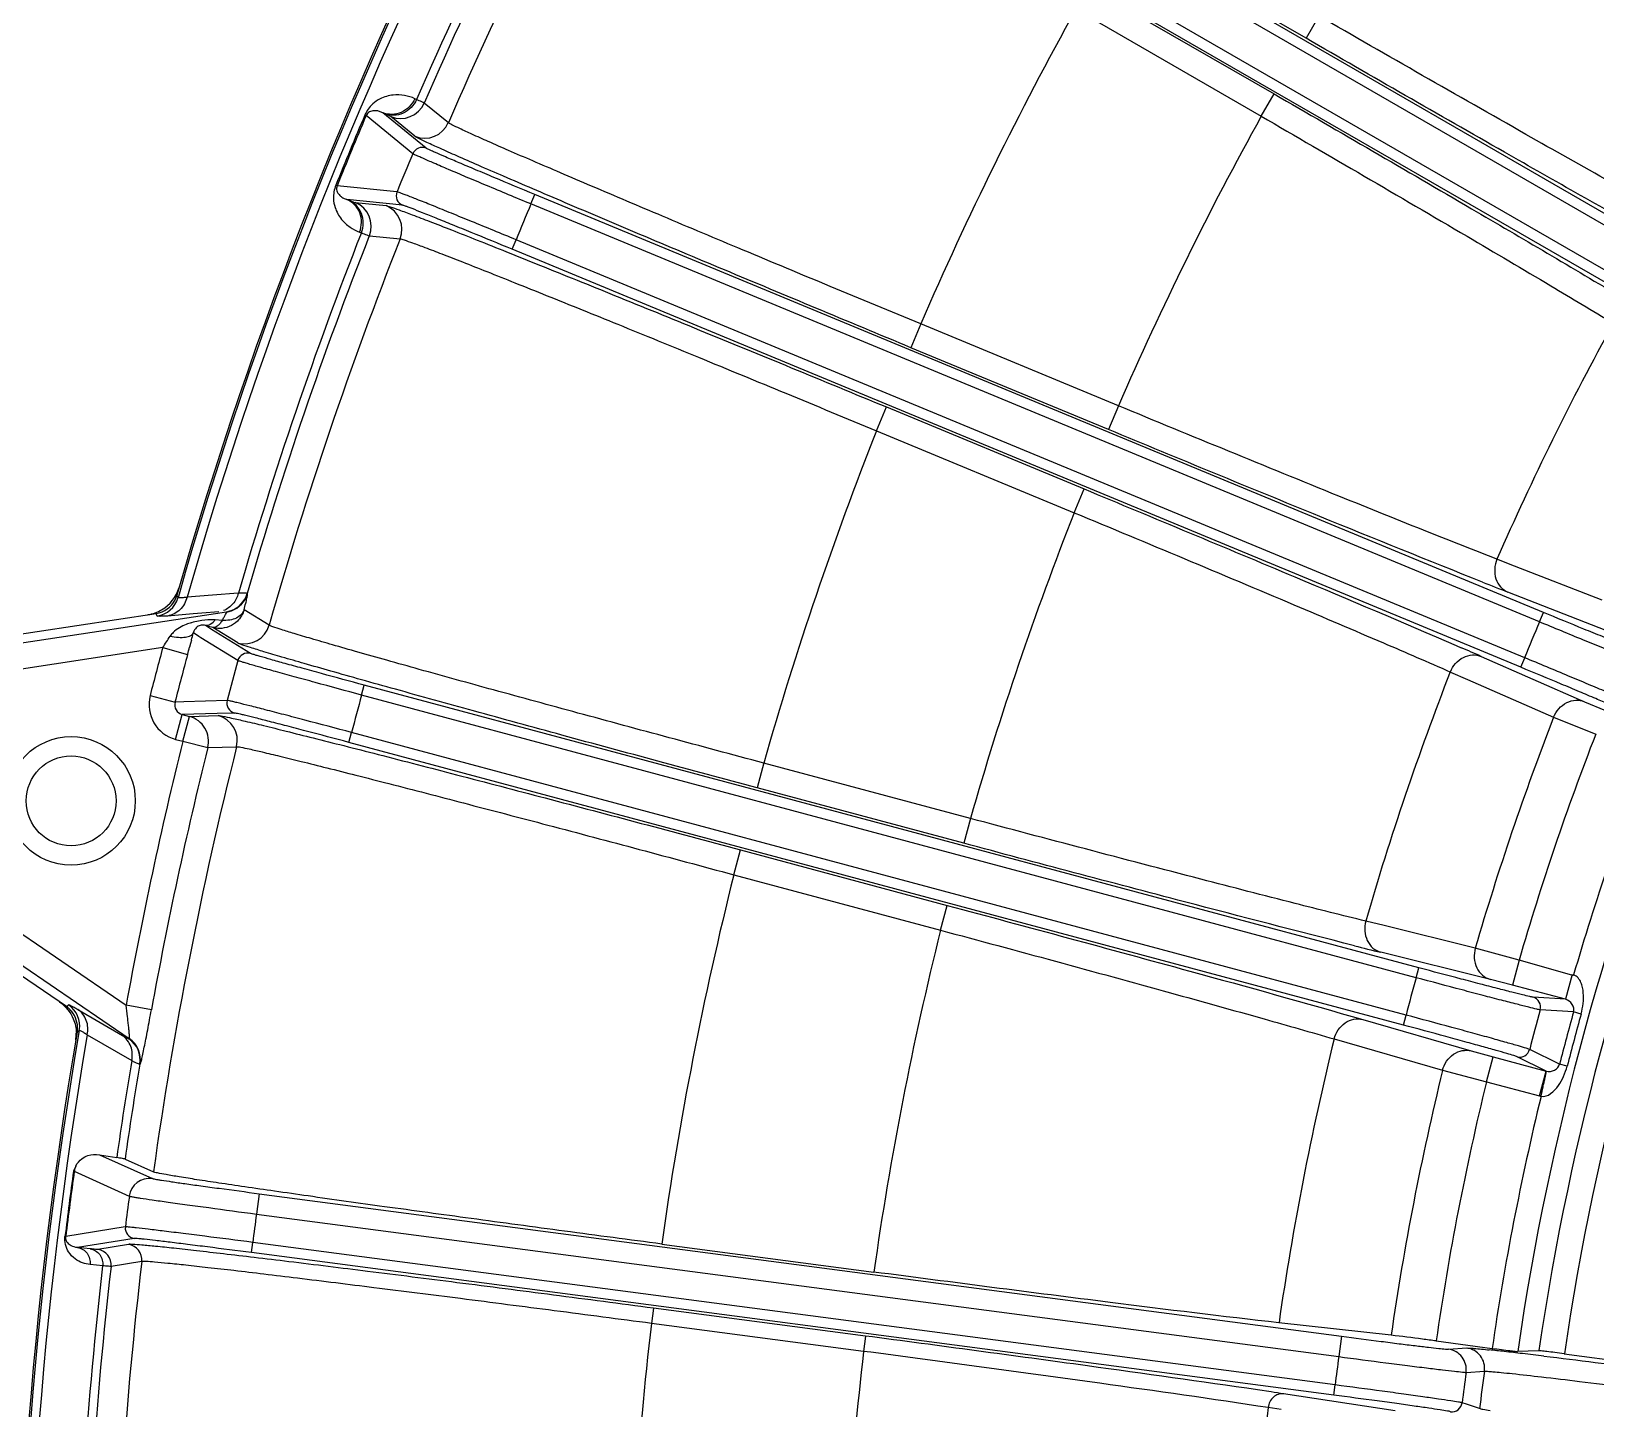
# Model space of a CAD drawing. Header units: millimetres. Extents: x -6 to 705, y -10 to 538.
# Drawn here: x 472.24 to 484.42, y 322.62 to 333.34 of the extents above; entities that cross this region are included whole.
import ezdxf

# ---------------------------------------------------------------- set-up
doc = ezdxf.new("R2010")
doc.units = ezdxf.units.MM
doc.linetypes.add('HIDDEN', pattern=[9.525, 6.35, -3.175])
doc.layers.add('02___PRT_ALL_AXES', color=7, linetype='Continuous')
doc.layers.add('DEFAULT_2', color=8, linetype='HIDDEN')

msp = doc.modelspace()

# ---------------------------------------------------------------- linework, layer by layer
at = {"color": 0, "linetype": 'Continuous', "lineweight": -3}
for p, q in [((485.34, 331.429), (477.979, 335.679)), ((485.3, 331.36), (477.939, 335.61)), ((485.149, 331.099), (477.788, 335.348)), ((485.109, 331.029), (477.749, 335.279)), ((482.169, 333.282), (480.727, 334.115)), ((480.477, 333.682), (481.92, 332.849)), ((480.377, 333.509), (481.819, 332.676)), ((482.269, 333.455), (482.169, 333.282)), ((475.244, 332.806), (475.23, 332.812)), ((475.491, 332.625), (475.303, 332.778)), ((481.82, 332.676), (481.92, 332.849)), ((474.841, 332.685), (474.851, 332.681)), ((475.214, 332.384), (474.851, 332.681)), ((475.319, 332.427), (474.98, 332.703)), ((474.994, 332.697), (474.98, 332.703)), ((475.231, 332.52), (475.044, 332.673)), ((474.615, 332.138), (474.625, 332.134)), ((475.091, 332.087), (474.625, 332.134)), ((474.701, 332.027), (474.714, 332.022)), ((475.135, 331.983), (474.701, 332.027)), ((476.134, 331.993), (476.164, 332.066)), ((484.017, 328.814), (476.164, 332.066)), ((474.766, 332.004), (475.007, 331.98)), ((483.986, 328.74), (476.134, 331.993)), ((474.8, 331.773), (474.814, 331.768)), ((474.876, 331.746), (475.116, 331.721)), ((475.988, 331.64), (476.018, 331.714)), ((483.871, 328.461), (476.018, 331.714)), ((483.84, 328.387), (475.988, 331.64)), ((479.169, 331.059), (479.092, 330.874)), ((480.708, 330.422), (479.169, 331.059)), ((480.631, 330.237), (479.092, 330.874)), ((478.825, 330.228), (478.901, 330.413)), ((478.901, 330.413), (480.44, 329.775)), ((480.708, 330.422), (480.631, 330.237)), ((478.825, 330.228), (480.363, 329.59)), ((480.364, 329.59), (480.44, 329.775)), ((483.791, 329.174), (483.655, 329.228)), ((484.473, 328.908), (483.791, 329.174)), ((484.558, 328.652), (483.74, 328.972)), ((473.387, 328.928), (473.378, 328.948)), ((473.656, 328.948), (473.457, 328.932)), ((473.856, 328.963), (473.656, 328.948)), ((473.927, 328.959), (473.925, 328.961)), ((471.647, 328.567), (473.216, 328.806)), ((473.765, 328.817), (471.966, 328.544)), ((473.224, 328.786), (473.216, 328.806)), ((473.505, 328.802), (473.305, 328.786)), ((473.572, 328.808), (473.505, 328.802)), ((473.705, 328.819), (473.572, 328.808)), ((473.73, 328.751), (473.675, 328.755)), ((473.765, 328.817), (473.763, 328.819)), ((474.096, 328.714), (473.901, 328.834)), ((483.986, 328.74), (484.017, 328.814)), ((473.548, 328.627), (473.506, 328.654)), ((473.565, 328.617), (473.548, 328.627)), ((473.853, 328.439), (473.565, 328.617)), ((473.614, 328.708), (473.6, 328.712)), ((473.648, 328.682), (473.6, 328.712)), ((473.612, 328.711), (473.6, 328.712)), ((473.657, 328.696), (473.614, 328.708)), ((473.951, 328.495), (473.648, 328.682)), ((473.852, 328.576), (473.657, 328.696)), ((473.268, 328.54), (471.996, 328.346)), ((473.268, 328.54), (473.461, 328.487)), ((473.484, 328.572), (473.477, 328.544)), ((473.491, 328.599), (473.484, 328.572)), ((483.337, 328.556), (483.377, 328.539)), ((483.533, 328.471), (484.337, 328.119)), ((483.84, 328.387), (483.871, 328.461)), ((474.816, 328.171), (474.836, 328.248)), ((483.046, 326.048), (474.836, 328.248)), ((483.292, 328.35), (483.426, 328.292)), ((483.426, 328.292), (484.096, 327.998)), ((473.169, 328.166), (473.363, 328.116)), ((473.433, 328.118), (473.363, 328.116)), ((473.77, 328.129), (473.433, 328.118)), ((483.025, 325.971), (474.816, 328.171)), ((484.337, 328.119), (484.5, 328.051)), ((473.368, 327.826), (473.42, 328.019)), ((473.69, 328.027), (473.42, 328.019)), ((473.42, 328.019), (473.476, 328.004)), ((473.424, 327.811), (473.476, 328.004)), ((473.476, 328.004), (473.7, 328.011)), ((473.826, 328.031), (473.69, 328.027)), ((484.096, 327.998), (484.424, 327.866)), ((474.717, 327.802), (474.738, 327.879)), ((482.947, 325.68), (474.737, 327.88)), ((473.368, 327.826), (473.424, 327.811)), ((473.424, 327.811), (473.618, 327.762)), ((473.618, 327.762), (473.842, 327.769)), ((482.926, 325.602), (474.717, 327.802)), ((477.947, 327.642), (477.895, 327.448)), ((479.555, 327.21), (477.947, 327.641)), ((479.504, 327.017), (477.895, 327.448)), ((479.556, 327.21), (479.504, 327.017)), ((477.714, 326.772), (477.766, 326.965)), ((477.766, 326.965), (479.375, 326.534)), ((471.618, 326.689), (472.982, 325.756)), ((477.714, 326.772), (479.322, 326.341)), ((472.517, 325.746), (471.207, 326.641)), ((471.505, 326.524), (473.007, 325.497)), ((479.323, 326.341), (479.375, 326.534)), ((482.776, 326.376), (482.634, 326.411)), ((483.486, 326.201), (482.776, 326.376)), ((483.827, 326.107), (483.486, 326.201)), ((483.604, 325.958), (482.751, 326.169)), ((483.025, 325.971), (483.046, 326.048)), ((483.827, 326.107), (483.775, 325.914)), ((484.238, 325.99), (483.827, 326.107)), ((483.775, 325.914), (483.604, 325.958)), ((484.24, 325.996), (484.188, 325.803)), ((484.188, 325.803), (483.775, 325.914)), ((484.188, 325.803), (483.936, 325.819)), ((472.517, 325.746), (472.53, 325.757)), ((472.53, 325.757), (472.534, 325.76)), ((472.607, 325.724), (472.953, 325.522)), ((473.179, 325.721), (472.982, 325.756)), ((484.251, 325.704), (483.992, 325.721)), ((484.31, 325.688), (484.251, 325.704)), ((472.601, 325.547), (472.618, 325.561)), ((482.611, 325.645), (483.455, 325.401)), ((482.926, 325.602), (482.947, 325.68)), ((472.68, 325.527), (473.026, 325.326)), ((473.004, 325.496), (473.007, 325.497)), ((482.388, 325.494), (483.231, 325.25)), ((483.455, 325.401), (483.625, 325.355)), ((483.573, 325.161), (483.625, 325.355)), ((483.625, 325.355), (484.038, 325.244)), ((484.038, 325.244), (483.812, 325.356)), ((484.143, 325.298), (483.91, 325.413)), ((473.088, 325.298), (473.092, 325.299)), ((483.231, 325.25), (483.573, 325.161)), ((483.987, 325.051), (484.038, 325.244)), ((484.201, 325.283), (484.143, 325.298)), ((483.573, 325.161), (483.987, 325.051)), ((472.775, 324.593), (473.187, 324.408)), ((472.775, 324.593), (472.909, 324.571)), ((472.591, 324.505), (472.573, 324.465)), ((472.573, 324.465), (472.579, 324.464)), ((472.974, 324.559), (473.195, 324.46)), ((472.579, 324.464), (473.007, 324.271)), ((474.018, 324.29), (473.997, 324.131)), ((474.018, 324.29), (482.444, 323.181)), ((473.997, 324.131), (482.423, 323.022)), ((472.976, 324.031), (472.513, 323.956)), ((472.513, 323.956), (472.506, 323.957)), ((473.045, 323.942), (472.605, 323.871)), ((472.703, 323.861), (472.605, 323.871)), ((473.001, 323.895), (472.762, 323.856)), ((473.958, 323.831), (473.968, 323.911)), ((482.395, 322.801), (473.968, 323.911)), ((477.153, 323.898), (478.804, 323.68)), ((472.8, 323.729), (472.702, 323.739)), ((473.104, 323.762), (472.865, 323.723)), ((482.384, 322.722), (473.958, 323.831)), ((477.088, 323.399), (477.073, 323.28)), ((478.74, 323.182), (477.088, 323.399)), ((478.724, 323.063), (477.073, 323.28)), ((482.831, 323.188), (481.958, 323.285)), ((478.74, 323.182), (478.724, 323.063)), ((482.444, 323.181), (482.423, 323.022)), ((483.182, 323.144), (483.618, 323.086)), ((483.277, 323.079), (483.42, 323.089)), ((483.981, 323.068), (483.816, 323.062)), ((484.179, 323.044), (487.333, 322.629)), ((483.415, 322.899), (483.557, 322.908)), ((481.896, 322.747), (481.79, 322.763)), ((482.384, 322.722), (482.395, 322.801)), ((482.863, 322.601), (481.994, 322.732)), ((483.418, 322.651), (483.384, 322.662)), ((483.519, 322.617), (483.418, 322.651)), ((481.976, 322.61), (481.874, 322.625))]:
    msp.add_line(p, q, dxfattribs=at)
for centre, radius, start, end in [((504.629, 320.026), 32.5, 118.6989, 164.0661), ((504.629, 320.026), 32.486, 118.7616, 164.0956), ((504.629, 320.026), 32.419, 118.8018, 164.0554), ((504.629, 320.026), 32.044, 151.0048, 156.4952), ((504.629, 320.026), 31.978, 151.0011, 156.4989), ((504.629, 320.026), 31.745, 150.8831, 156.6169), ((504.629, 320.026), 27.748, 150.9291, 156.5709), ((475.12, 332.858), 0.2, 247.5255, 336.5084), ((504.629, 320.026), 32.366, 156.9762, 158.0238), ((504.629, 320.026), 32.355, 156.9762, 158.0238), ((475.307, 332.705), 0.2, 247.5232, 336.626), ((504.629, 320.026), 26.082, 150.9884, 156.5116), ((504.629, 320.026), 31.905, 157.2117, 157.7883), ((475.288, 332.353), 0.08, 67.5233, 157.2203), ((504.629, 320.026), 21.033, 143.857, 171.7005), ((504.629, 320.026), 20.871, 143.9444, 171.6183), ((504.629, 320.026), 20.671, 143.9444, 171.6043), ((475.165, 332.057), 0.08, 157.7797, 247.4767), ((474.69, 331.819), 0.2, 338.4919, 67.4769), ((474.93, 331.795), 0.2, 338.3743, 67.4867), ((504.629, 320.026), 30.906, 157.2204, 157.7796), ((504.629, 320.026), 32.044, 158.5048, 163.8051), ((504.629, 320.026), 31.978, 158.5011, 163.7749), ((504.629, 320.026), 31.745, 158.3831, 164.1169), ((504.629, 320.026), 22.904, 151.1876, 156.3124), ((504.629, 320.026), 27.748, 158.4291, 164.0709), ((504.629, 320.026), 26.082, 158.4884, 164.0116), ((473.107, 329.092), 0.3, 300.4456, 343.9569), ((501.3, 373.824), 48.167, 248.3674, 248.6196), ((473.186, 329.003), 0.2, 278.6259, 333.0697), ((473.194, 328.983), 0.2, 278.643, 344.0785), ((473.185, 329.003), 0.2, 333.0018, 344.0177), ((473.733, 329.017), 0.2, 289.5048, 343.7698), ((473.735, 329.015), 0.2, 289.502, 343.7697), ((473.107, 329.093), 0.3, 278.6921, 289.766), ((473.106, 329.095), 0.302, 289.7311, 300.3611), ((473.638, 328.238), 0.517, 100.1284, 106.5781), ((473.732, 329.017), 0.2, 278.7332, 289.5692), ((473.735, 329.015), 0.2, 278.7302, 289.5666), ((504.629, 320.026), 22.407, 157.1143, 157.8857), ((465.742, 333.399), 8.958, 327.1536, 327.828), ((456.993, 332.985), 17.071, 345.114, 345.3026), ((473.903, 328.769), 0.2, 255.0232, 344.126), ((504.629, 320.026), 32.496, 164.8119, 165.4931), ((504.629, 320.026), 32.296, 164.8119, 165.4931), ((451.404, 334.476), 22.856, 344.8113, 344.9575), ((473.93, 328.418), 0.08, 75.0233, 164.7203), ((463.578, 282.826), 49.817, 66.3862, 66.5817), ((504.629, 320.026), 31.905, 164.7117, 165.2883), ((504.629, 320.026), 22.904, 158.6876, 163.8124), ((473.441, 328.096), 0.28, 165.507, 255.0199), ((473.847, 328.108), 0.08, 165.2797, 254.9767), ((504.629, 320.026), 30.906, 164.7204, 165.2796), ((473.648, 327.818), 0.2, 345.8743, 74.9867), ((504.629, 320.026), 22.026, 158.7806, 163.7194), ((504.629, 320.026), 32.161, 165.9926, 169.7372), ((504.629, 320.026), 31.961, 165.9926, 169.7372), ((504.629, 320.026), 31.745, 165.8831, 171.9722), ((504.629, 320.026), 21.673, 158.794, 163.706), ((504.629, 320.026), 21.233, 158.8201, 163.6799), ((504.629, 320.026), 27.748, 165.9291, 171.9796), ((504.629, 320.026), 26.082, 165.9884, 171.9464), ((494.306, 372.929), 48.167, 255.8674, 256.1196), ((504.629, 320.026), 22.407, 164.6143, 165.3857), ((483.915, 325.742), 0.08, 344.5559, 74.9042), ((472.404, 325.581), 0.2, 44.4998, 55.5933), ((472.421, 325.595), 0.2, 350.2096, 55.6489), ((472.403, 325.58), 0.201, 33.8875, 44.5348), ((472.404, 325.581), 0.2, 350.2166, 33.8026), ((504.629, 320.026), 21.408, 164.5735, 165.4265), ((504.629, 320.026), 21.154, 164.4313, 165.5687), ((504.629, 320.026), 21.093, 164.4313, 165.5687), ((504.629, 320.026), 32.486, 170.1901, 215.5241), ((504.629, 320.026), 32.5, 170.2196, 215.4947), ((504.629, 320.026), 32.419, 170.2303, 215.4839), ((472.294, 325.534), 0.3, 350.38, 1.3762), ((472.891, 325.331), 0.2, 350.5257, 55.6041), ((472.894, 325.332), 0.2, 350.5233, 55.6039), ((504.629, 320.026), 22.904, 166.1876, 171.8195), ((504.629, 320.026), 32.044, 170.4806, 171.8457), ((483.832, 325.433), 0.08, 255.0738, 345.4435), ((504.629, 320.026), 31.978, 170.5108, 171.8509), ((504.629, 320.026), 22.026, 166.2806, 171.7474), ((504.629, 320.026), 21.673, 166.294, 171.7293), ((504.629, 320.026), 21.233, 166.3201, 171.7133), ((484.059, 325.322), 0.281, 254.9999, 257.5184), ((504.629, 320.026), 32.362, 172.1157, 173.024), ((472.739, 324.442), 0.161, 156.702, 172.0616), ((504.629, 320.026), 32.356, 172.1171, 173.024), ((473.166, 324.249), 0.16, 82.5467, 172.3655), ((504.629, 320.026), 31.905, 172.3553, 172.7883), ((504.629, 320.026), 30.906, 172.3671, 172.7796), ((473.056, 324.021), 0.08, 172.7797, 262.4767), ((472.746, 323.737), 0.12, 353.3512, 82.4688), ((472.985, 323.776), 0.12, 353.2326, 82.4768), ((504.629, 320.026), 31.745, 173.2415, 179.1169), ((504.629, 320.026), 32.044, 173.3651, 178.9952), ((504.629, 320.026), 31.978, 173.3608, 178.9989), ((504.629, 320.026), 27.748, 173.2656, 179.0709), ((504.629, 320.026), 26.082, 173.3145, 179.0116), ((504.629, 320.026), 22.407, 172.3167, 172.8857), ((483.256, 322.921), 0.16, 352.2704, 82.4419), ((483.399, 322.93), 0.16, 352.1948, 82.4616), ((481.844, 306.4), 16.766, 83.6048, 84.0022), ((480.197, 291.58), 31.677, 83.3718, 83.6301), ((477.877, 271.519), 51.872, 83.1993, 83.3846), ((504.629, 320.026), 21.408, 172.2875, 172.9265), ((504.629, 320.026), 21.268, 172.2113, 173.0044), ((475.725, 281.399), 41.806, 81.3751, 81.511), ((483.304, 322.672), 0.08, 262.5738, 352.9435), ((504.629, 320.026), 22.904, 173.4838, 178.8124)]:
    msp.add_arc(centre, radius, start, end, dxfattribs=at)
for points, knots in [([(485.036, 331.887), (484.87, 331.978), (484.484, 332.193), (483.561, 332.714), (482.805, 333.147), (482.269, 333.455)], [0, 0, 0, 0, 0.178509, 0.416735, 1, 1, 1, 1]), ([(484.901, 331.725), (484.504, 331.946), (483.592, 332.464), (482.683, 332.985), (482.169, 333.282)], [0, 0, 0, 0, 0.434276, 1, 1, 1, 1]), ([(475.23, 332.812), (475.205, 332.824), (475.149, 332.841), (475.055, 332.845), (474.968, 332.82), (474.89, 332.767), (474.855, 332.717), (474.841, 332.685)], [0, 0, 0, 0, 0.185744, 0.382422, 0.613855, 0.767811, 1, 1, 1, 1]), ([(475.23, 332.812), (475.22, 332.789), (475.191, 332.746), (475.127, 332.701), (475.053, 332.685), (475.003, 332.694), (474.98, 332.703)], [0, 0, 0, 0, 0.256165, 0.509245, 0.7569, 1, 1, 1, 1]), ([(475.244, 332.806), (475.233, 332.783), (475.204, 332.739), (475.141, 332.695), (475.066, 332.678), (475.016, 332.688), (474.994, 332.697)], [0, 0, 0, 0, 0.256165, 0.509245, 0.7569, 1, 1, 1, 1]), ([(475.303, 332.778), (475.298, 332.782), (475.277, 332.79), (475.258, 332.8), (475.244, 332.806)], [0, 0, 0, 0, 0.299525, 1, 1, 1, 1]), ([(481.92, 332.849), (482.433, 332.553), (483.339, 332.026), (484.242, 331.496), (484.633, 331.262)], [0, 0, 0, 0, 0.565643, 1, 1, 1, 1]), ([(474.98, 332.703), (474.972, 332.707), (474.955, 332.714), (474.926, 332.72), (474.899, 332.718), (474.871, 332.708), (474.856, 332.692), (474.851, 332.681)], [0, 0, 0, 0, 0.190811, 0.38645, 0.601969, 0.735005, 1, 1, 1, 1]), ([(475.044, 332.673), (475.039, 332.676), (475.022, 332.683), (475.006, 332.692), (474.994, 332.697)], [0, 0, 0, 0, 0.299659, 1, 1, 1, 1]), ([(479.169, 331.059), (478.934, 331.156), (478.473, 331.347), (477.802, 331.627), (477.183, 331.887), (476.709, 332.088), (476.372, 332.232), (476.157, 332.324), (475.97, 332.405), (475.812, 332.474), (475.685, 332.531), (475.591, 332.574), (475.533, 332.602), (475.503, 332.617), (475.494, 332.623), (475.491, 332.625)], [0, 0, 0, 0, 0.190896, 0.374825, 0.544941, 0.695051, 0.760837, 0.81961, 0.870842, 0.914052, 0.948845, 0.974907, 0.991992, 0.997133, 1, 1, 1, 1]), ([(481.819, 332.676), (482.354, 332.366), (483.107, 331.928), (484.02, 331.389), (484.399, 331.163), (484.561, 331.064)], [0, 0, 0, 0, 0.583261, 0.821488, 1, 1, 1, 1]), ([(479.092, 330.874), (478.846, 330.977), (478.361, 331.178), (477.658, 331.472), (477.007, 331.745), (476.51, 331.956), (476.157, 332.107), (475.931, 332.204), (475.734, 332.289), (475.568, 332.362), (475.435, 332.421), (475.336, 332.466), (475.275, 332.495), (475.244, 332.512), (475.234, 332.517), (475.231, 332.52)], [0, 0, 0, 0, 0.190889, 0.374809, 0.544919, 0.695025, 0.760811, 0.819583, 0.870816, 0.91403, 0.94883, 0.974897, 0.991986, 0.99713, 1, 1, 1, 1]), ([(476.134, 331.993), (476.018, 332.04), (475.851, 332.11), (475.637, 332.2), (475.501, 332.258), (475.388, 332.306), (475.31, 332.34), (475.263, 332.361), (475.239, 332.371), (475.224, 332.379), (475.216, 332.382), (475.214, 332.384)], [0, 0, 0, 0, 0.374844, 0.544935, 0.694992, 0.819577, 0.914015, 0.948828, 0.974886, 0.991995, 1, 1, 1, 1]), ([(476.164, 332.066), (476.058, 332.11), (475.904, 332.175), (475.708, 332.257), (475.582, 332.31), (475.478, 332.355), (475.407, 332.386), (475.363, 332.405), (475.341, 332.415), (475.328, 332.422), (475.32, 332.425), (475.319, 332.427)], [0, 0, 0, 0, 0.374823, 0.544904, 0.694955, 0.819543, 0.913992, 0.948813, 0.974878, 0.991992, 1, 1, 1, 1]), ([(474.615, 332.138), (474.602, 332.106), (474.591, 332.046), (474.609, 331.953), (474.652, 331.874), (474.722, 331.81), (474.774, 331.783), (474.8, 331.773)], [0, 0, 0, 0, 0.232243, 0.386195, 0.617609, 0.81427, 1, 1, 1, 1]), ([(474.625, 332.134), (474.62, 332.122), (474.62, 332.101), (474.632, 332.074), (474.65, 332.054), (474.674, 332.037), (474.692, 332.03), (474.701, 332.027)], [0, 0, 0, 0, 0.264924, 0.397997, 0.61353, 0.80918, 1, 1, 1, 1]), ([(474.8, 331.773), (474.809, 331.797), (474.819, 331.848), (474.806, 331.925), (474.765, 331.989), (474.723, 332.018), (474.701, 332.027)], [0, 0, 0, 0, 0.256165, 0.509245, 0.7569, 1, 1, 1, 1]), ([(474.714, 332.022), (474.726, 332.017), (474.744, 332.012), (474.761, 332.004), (474.766, 332.004)], [0, 0, 0, 0, 0.700341, 1, 1, 1, 1]), ([(474.814, 331.768), (474.823, 331.792), (474.833, 331.843), (474.819, 331.919), (474.779, 331.984), (474.737, 332.012), (474.714, 332.022)], [0, 0, 0, 0, 0.256165, 0.509245, 0.7569, 1, 1, 1, 1]), ([(476.018, 331.714), (475.903, 331.762), (475.735, 331.831), (475.521, 331.918), (475.383, 331.974), (475.269, 332.02), (475.191, 332.051), (475.142, 332.069), (475.118, 332.079), (475.102, 332.084), (475.094, 332.087), (475.091, 332.087)], [0, 0, 0, 0, 0.374865, 0.544956, 0.695008, 0.819588, 0.914021, 0.948831, 0.974883, 0.99199, 1, 1, 1, 1]), ([(475.007, 331.98), (475.011, 331.979), (475.022, 331.976), (475.055, 331.966), (475.119, 331.943), (475.221, 331.905), (475.357, 331.853), (475.526, 331.787), (475.725, 331.708), (475.954, 331.617), (476.31, 331.474), (476.811, 331.271), (477.464, 331.005), (478.17, 330.715), (478.654, 330.515), (478.901, 330.413)], [0, 0, 0, 0, 0.00287, 0.008014, 0.025102, 0.051169, 0.085969, 0.129183, 0.180416, 0.239188, 0.304974, 0.45508, 0.62519, 0.80911, 1, 1, 1, 1]), ([(475.988, 331.64), (475.882, 331.684), (475.727, 331.748), (475.53, 331.828), (475.404, 331.879), (475.299, 331.921), (475.226, 331.95), (475.182, 331.967), (475.159, 331.975), (475.145, 331.98), (475.137, 331.983), (475.135, 331.983)], [0, 0, 0, 0, 0.374836, 0.544918, 0.694962, 0.819547, 0.913998, 0.948816, 0.974873, 0.991982, 1, 1, 1, 1]), ([(474.814, 331.768), (474.828, 331.762), (474.849, 331.755), (474.869, 331.747), (474.876, 331.746)], [0, 0, 0, 0, 0.700475, 1, 1, 1, 1]), ([(475.116, 331.721), (475.12, 331.721), (475.131, 331.718), (475.162, 331.708), (475.223, 331.687), (475.32, 331.65), (475.45, 331.601), (475.61, 331.538), (475.8, 331.463), (476.018, 331.376), (476.358, 331.24), (476.834, 331.047), (477.456, 330.793), (478.128, 330.516), (478.59, 330.325), (478.825, 330.228)], [0, 0, 0, 0, 0.002867, 0.008008, 0.025093, 0.051153, 0.085946, 0.129155, 0.180386, 0.239157, 0.304943, 0.455051, 0.625167, 0.809098, 1, 1, 1, 1]), ([(483.655, 329.228), (483.479, 329.296), (483.068, 329.459), (482.085, 329.855), (481.279, 330.186), (480.708, 330.422)], [0, 0, 0, 0, 0.178509, 0.416735, 1, 1, 1, 1]), ([(483.543, 329.05), (483.12, 329.217), (482.149, 329.611), (481.179, 330.01), (480.631, 330.237)], [0, 0, 0, 0, 0.434276, 1, 1, 1, 1]), ([(480.44, 329.775), (480.988, 329.548), (481.955, 329.145), (482.92, 328.737), (483.337, 328.556)], [0, 0, 0, 0, 0.565643, 1, 1, 1, 1]), ([(480.363, 329.59), (480.934, 329.353), (481.738, 329.017), (482.713, 328.602), (483.119, 328.427), (483.292, 328.35)], [0, 0, 0, 0, 0.583261, 0.821488, 1, 1, 1, 1]), ([(483.655, 329.228), (483.635, 329.181), (483.629, 329.097), (483.679, 329.01), (483.719, 328.981), (483.74, 328.972)], [0, 0, 0, 0, 0.516283, 0.763019, 1, 1, 1, 1]), ([(473.457, 328.932), (473.448, 328.896), (473.411, 328.828), (473.341, 328.792), (473.305, 328.786)], [0, 0, 0, 0, 0.50866, 1, 1, 1, 1]), ([(473.457, 328.932), (473.447, 328.931), (473.43, 328.929), (473.408, 328.926), (473.396, 328.927), (473.387, 328.927), (473.387, 328.928)], [0, 0, 0, 0, 0.422672, 0.731287, 0.92264, 1, 1, 1, 1]), ([(473.856, 328.963), (473.849, 328.933), (473.821, 328.876), (473.768, 328.839), (473.74, 328.828)], [0, 0, 0, 0, 0.50739, 1, 1, 1, 1]), ([(473.925, 328.961), (473.923, 328.962), (473.916, 328.963), (473.902, 328.964), (473.882, 328.964), (473.866, 328.964), (473.856, 328.963)], [0, 0, 0, 0, 0.095738, 0.294659, 0.59691, 1, 1, 1, 1]), ([(473.901, 328.834), (473.905, 328.851), (473.913, 328.881), (473.921, 328.916), (473.925, 328.937), (473.927, 328.948), (473.928, 328.955), (473.928, 328.959), (473.927, 328.959)], [0, 0, 0, 0, 0.410282, 0.72376, 0.838743, 0.923576, 0.977194, 1, 1, 1, 1]), ([(473.305, 328.786), (473.294, 328.785), (473.275, 328.784), (473.249, 328.783), (473.235, 328.784), (473.225, 328.784), (473.224, 328.786)], [0, 0, 0, 0, 0.421318, 0.729475, 0.921669, 1, 1, 1, 1]), ([(473.49, 328.734), (473.477, 328.73), (473.426, 328.713), (473.378, 328.686), (473.349, 328.658)], [0, 0, 0, 0, 0.256159, 1, 1, 1, 1]), ([(473.675, 328.755), (473.664, 328.756), (473.622, 328.757), (473.579, 328.753), (473.547, 328.747)], [0, 0, 0, 0, 0.246671, 1, 1, 1, 1]), ([(473.675, 328.755), (473.67, 328.748), (473.653, 328.729), (473.63, 328.712), (473.612, 328.711)], [0, 0, 0, 0, 0.310282, 1, 1, 1, 1]), ([(473.73, 328.751), (473.724, 328.742), (473.713, 328.726), (473.691, 328.704), (473.669, 328.693), (473.657, 328.696)], [0, 0, 0, 0, 0.338587, 0.616893, 1, 1, 1, 1]), ([(473.849, 328.746), (473.83, 328.728), (473.786, 328.699), (473.734, 328.689), (473.708, 328.689)], [0, 0, 0, 0, 0.499431, 1, 1, 1, 1]), ([(473.901, 328.834), (473.897, 328.821), (473.88, 328.794), (473.84, 328.767), (473.788, 328.752), (473.75, 328.75), (473.73, 328.751)], [0, 0, 0, 0, 0.20991, 0.443708, 0.708862, 1, 1, 1, 1]), ([(473.73, 328.751), (473.735, 328.76), (473.745, 328.775), (473.756, 328.795), (473.763, 328.809), (473.766, 328.815), (473.766, 328.817), (473.765, 328.817)], [0, 0, 0, 0, 0.400277, 0.718834, 0.925727, 0.979169, 1, 1, 1, 1]), ([(484.912, 328.366), (484.903, 328.368), (484.875, 328.379), (484.817, 328.401), (484.729, 328.436), (484.615, 328.482), (484.479, 328.537), (484.266, 328.624), (484.1, 328.693), (483.986, 328.74)], [0, 0, 0, 0, 0.02792, 0.090712, 0.186136, 0.310816, 0.460183, 0.628945, 1, 1, 1, 1]), ([(484.869, 328.471), (484.861, 328.472), (484.835, 328.483), (484.781, 328.503), (484.701, 328.535), (484.596, 328.577), (484.47, 328.628), (484.275, 328.707), (484.122, 328.77), (484.017, 328.814)], [0, 0, 0, 0, 0.027927, 0.090739, 0.186175, 0.310858, 0.460219, 0.62897, 1, 1, 1, 1]), ([(473.325, 328.629), (473.346, 328.624), (473.387, 328.619), (473.441, 328.62), (473.482, 328.628), (473.502, 328.645), (473.506, 328.654)], [0, 0, 0, 0, 0.340605, 0.632302, 0.85111, 1, 1, 1, 1]), ([(473.536, 328.701), (473.525, 328.693), (473.513, 328.677), (473.507, 328.659), (473.506, 328.654)], [0, 0, 0, 0, 0.721776, 1, 1, 1, 1]), ([(473.6, 328.712), (473.59, 328.715), (473.566, 328.717), (473.545, 328.708), (473.536, 328.701)], [0, 0, 0, 0, 0.496745, 1, 1, 1, 1]), ([(477.947, 327.641), (477.701, 327.707), (477.219, 327.836), (476.518, 328.026), (475.869, 328.203), (475.373, 328.34), (475.021, 328.439), (474.795, 328.502), (474.599, 328.559), (474.434, 328.607), (474.301, 328.646), (474.201, 328.677), (474.14, 328.696), (474.109, 328.708), (474.099, 328.712), (474.096, 328.714)], [0, 0, 0, 0, 0.190896, 0.374825, 0.544941, 0.695051, 0.760837, 0.81961, 0.870842, 0.914052, 0.948845, 0.974907, 0.991992, 0.997133, 1, 1, 1, 1]), ([(477.895, 327.448), (477.637, 327.517), (477.13, 327.654), (476.394, 327.853), (475.714, 328.04), (475.193, 328.184), (474.823, 328.287), (474.587, 328.354), (474.38, 328.413), (474.207, 328.463), (474.067, 328.504), (473.963, 328.537), (473.898, 328.557), (473.865, 328.569), (473.855, 328.574), (473.852, 328.576)], [0, 0, 0, 0, 0.190889, 0.374809, 0.544919, 0.695025, 0.760811, 0.819583, 0.870816, 0.91403, 0.94883, 0.974897, 0.991986, 0.99713, 1, 1, 1, 1]), ([(474.836, 328.248), (474.725, 328.278), (474.564, 328.321), (474.359, 328.378), (474.227, 328.414), (474.118, 328.445), (474.044, 328.466), (473.998, 328.479), (473.975, 328.486), (473.96, 328.491), (473.953, 328.494), (473.951, 328.495)], [0, 0, 0, 0, 0.374823, 0.544904, 0.694955, 0.819543, 0.913992, 0.948813, 0.974878, 0.991992, 1, 1, 1, 1]), ([(483.292, 328.351), (483.311, 328.398), (483.365, 328.461), (483.462, 328.488), (483.511, 328.48), (483.533, 328.471)], [0, 0, 0, 0, 0.516282, 0.763019, 1, 1, 1, 1]), ([(474.816, 328.171), (474.695, 328.203), (474.52, 328.251), (474.296, 328.312), (474.154, 328.351), (474.035, 328.384), (473.954, 328.407), (473.904, 328.422), (473.879, 328.43), (473.863, 328.435), (473.855, 328.437), (473.853, 328.439)], [0, 0, 0, 0, 0.374844, 0.544935, 0.694992, 0.819577, 0.914015, 0.948828, 0.974886, 0.991995, 1, 1, 1, 1]), ([(484.685, 328.027), (484.678, 328.032), (484.652, 328.043), (484.601, 328.067), (484.521, 328.101), (484.417, 328.146), (484.292, 328.199), (484.098, 328.28), (483.945, 328.344), (483.84, 328.387)], [0, 0, 0, 0, 0.027914, 0.090741, 0.186174, 0.310859, 0.460227, 0.628979, 1, 1, 1, 1]), ([(484.79, 328.071), (484.782, 328.076), (484.754, 328.088), (484.698, 328.114), (484.611, 328.151), (484.498, 328.199), (484.362, 328.256), (484.151, 328.345), (483.985, 328.414), (483.871, 328.461)], [0, 0, 0, 0, 0.027955, 0.090796, 0.186233, 0.310913, 0.46027, 0.629011, 1, 1, 1, 1]), ([(474.737, 327.88), (474.617, 327.912), (474.441, 327.958), (474.217, 328.017), (474.074, 328.054), (473.955, 328.085), (473.873, 328.105), (473.823, 328.117), (473.797, 328.124), (473.781, 328.127), (473.772, 328.129), (473.77, 328.129)], [0, 0, 0, 0, 0.374865, 0.544956, 0.695008, 0.819588, 0.914021, 0.948831, 0.974883, 0.99199, 1, 1, 1, 1]), ([(484.096, 327.998), (484.115, 328.045), (484.17, 328.109), (484.267, 328.136), (484.316, 328.128), (484.337, 328.119)], [0, 0, 0, 0, 0.516286, 0.763029, 1, 1, 1, 1]), ([(473.363, 328.116), (473.358, 328.096), (473.364, 328.051), (473.4, 328.024), (473.42, 328.019)], [0, 0, 0, 0, 0.500193, 1, 1, 1, 1]), ([(473.618, 327.762), (473.63, 327.811), (473.615, 327.923), (473.525, 327.991), (473.476, 328.004)], [0, 0, 0, 0, 0.500092, 1, 1, 1, 1]), ([(473.7, 328.011), (473.704, 328.011), (473.715, 328.009), (473.75, 328.004), (473.816, 327.989), (473.922, 327.965), (474.064, 327.931), (474.24, 327.887), (474.448, 327.835), (474.686, 327.775), (475.058, 327.68), (475.581, 327.544), (476.264, 327.365), (477.001, 327.17), (477.507, 327.035), (477.766, 326.965)], [0, 0, 0, 0, 0.00287, 0.008014, 0.025102, 0.051169, 0.085969, 0.129183, 0.180416, 0.239188, 0.304974, 0.45508, 0.62519, 0.80911, 1, 1, 1, 1]), ([(474.717, 327.802), (474.606, 327.832), (474.444, 327.875), (474.238, 327.929), (474.106, 327.963), (473.997, 327.991), (473.921, 328.01), (473.875, 328.021), (473.852, 328.027), (473.836, 328.029), (473.829, 328.031), (473.826, 328.031)], [0, 0, 0, 0, 0.374836, 0.544918, 0.694962, 0.819547, 0.913998, 0.948816, 0.974873, 0.991982, 1, 1, 1, 1]), ([(473.842, 327.769), (473.846, 327.769), (473.857, 327.768), (473.89, 327.762), (473.953, 327.749), (474.054, 327.725), (474.189, 327.693), (474.356, 327.652), (474.554, 327.602), (474.781, 327.545), (475.136, 327.454), (475.634, 327.325), (476.284, 327.154), (476.986, 326.968), (477.468, 326.838), (477.714, 326.772)], [0, 0, 0, 0, 0.002867, 0.008008, 0.025093, 0.051153, 0.085946, 0.129155, 0.180386, 0.239157, 0.304943, 0.455051, 0.625167, 0.809098, 1, 1, 1, 1]), ([(482.634, 326.411), (482.45, 326.456), (482.021, 326.564), (480.995, 326.829), (480.153, 327.051), (479.555, 327.21)], [0, 0, 0, 0, 0.178509, 0.416735, 1, 1, 1, 1]), ([(482.546, 326.22), (482.104, 326.331), (481.09, 326.595), (480.077, 326.864), (479.504, 327.017)], [0, 0, 0, 0, 0.434276, 1, 1, 1, 1]), ([(479.375, 326.534), (480.005, 326.365), (481.085, 326.073), (482.163, 325.775), (482.611, 325.645)], [0, 0, 0, 0, 0.58325, 1, 1, 1, 1]), ([(479.322, 326.341), (479.92, 326.181), (480.76, 325.952), (481.781, 325.668), (482.206, 325.547), (482.388, 325.494)], [0, 0, 0, 0, 0.583261, 0.821488, 1, 1, 1, 1]), ([(482.633, 326.411), (482.62, 326.362), (482.625, 326.279), (482.685, 326.199), (482.729, 326.175), (482.751, 326.169)], [0, 0, 0, 0, 0.516283, 0.763019, 1, 1, 1, 1]), ([(483.486, 326.201), (483.472, 326.152), (483.477, 326.068), (483.538, 325.988), (483.581, 325.964), (483.604, 325.958)], [0, 0, 0, 0, 0.516286, 0.763029, 1, 1, 1, 1]), ([(483.936, 325.819), (483.927, 325.82), (483.9, 325.827), (483.845, 325.839), (483.761, 325.861), (483.651, 325.889), (483.52, 325.923), (483.316, 325.976), (483.156, 326.019), (483.046, 326.048)], [0, 0, 0, 0, 0.027927, 0.090739, 0.186175, 0.310858, 0.460219, 0.62897, 1, 1, 1, 1]), ([(483.992, 325.721), (483.983, 325.722), (483.954, 325.729), (483.893, 325.743), (483.802, 325.767), (483.683, 325.797), (483.54, 325.834), (483.318, 325.893), (483.145, 325.939), (483.025, 325.971)], [0, 0, 0, 0, 0.02792, 0.090712, 0.186136, 0.310816, 0.460183, 0.628945, 1, 1, 1, 1]), ([(484.252, 325.993), (484.25, 325.991), (484.246, 325.988), (484.24, 325.988), (484.238, 325.99)], [0, 0, 0, 0, 0.506935, 1, 1, 1, 1]), ([(484.31, 325.688), (484.317, 325.715), (484.328, 325.77), (484.33, 325.84), (484.322, 325.895), (484.31, 325.934), (484.289, 325.971), (484.265, 325.988), (484.252, 325.993)], [0, 0, 0, 0, 0.253835, 0.503297, 0.626858, 0.750249, 0.874437, 1, 1, 1, 1]), ([(472.534, 325.76), (472.536, 325.762), (472.544, 325.758), (472.557, 325.752), (472.58, 325.74), (472.597, 325.73), (472.607, 325.724)], [0, 0, 0, 0, 0.078331, 0.270524, 0.578682, 1, 1, 1, 1]), ([(472.68, 325.527), (472.688, 325.564), (472.684, 325.641), (472.636, 325.704), (472.607, 325.724)], [0, 0, 0, 0, 0.50866, 1, 1, 1, 1]), ([(473.007, 325.497), (473.008, 325.497), (473.009, 325.5), (473.009, 325.504), (473.009, 325.512), (473.008, 325.528), (473.006, 325.553), (473.003, 325.587), (472.998, 325.626), (472.992, 325.683), (472.986, 325.727), (472.982, 325.756)], [0, 0, 0, 0, 0.0071, 0.02593, 0.056717, 0.098308, 0.207944, 0.343398, 0.495748, 0.658718, 1, 1, 1, 1]), ([(473.092, 325.299), (473.093, 325.299), (473.094, 325.303), (473.097, 325.309), (473.1, 325.32), (473.104, 325.335), (473.108, 325.354), (473.115, 325.386), (473.125, 325.433), (473.137, 325.496), (473.151, 325.567), (473.165, 325.642), (473.174, 325.694), (473.179, 325.721)], [0, 0, 0, 0, 0.007092, 0.023886, 0.050486, 0.086537, 0.131506, 0.184724, 0.312899, 0.464729, 0.633821, 0.814187, 1, 1, 1, 1]), ([(484.251, 325.704), (484.257, 325.723), (484.247, 325.77), (484.209, 325.797), (484.188, 325.803)], [0, 0, 0, 0, 0.480842, 1, 1, 1, 1]), ([(472.618, 325.561), (472.619, 325.562), (472.627, 325.559), (472.638, 325.554), (472.657, 325.542), (472.671, 325.533), (472.68, 325.527)], [0, 0, 0, 0, 0.07736, 0.268713, 0.577328, 1, 1, 1, 1]), ([(482.388, 325.494), (482.4, 325.543), (482.446, 325.613), (482.539, 325.652), (482.588, 325.651), (482.611, 325.645)], [0, 0, 0, 0, 0.516282, 0.763019, 1, 1, 1, 1]), ([(483.812, 325.356), (483.804, 325.36), (483.777, 325.367), (483.723, 325.384), (483.639, 325.407), (483.53, 325.438), (483.4, 325.474), (483.196, 325.53), (483.036, 325.573), (482.926, 325.602)], [0, 0, 0, 0, 0.027914, 0.090741, 0.186174, 0.310859, 0.460227, 0.628979, 1, 1, 1, 1]), ([(483.91, 325.413), (483.901, 325.417), (483.872, 325.425), (483.813, 325.443), (483.722, 325.468), (483.604, 325.502), (483.461, 325.541), (483.24, 325.601), (483.067, 325.648), (482.947, 325.68)], [0, 0, 0, 0, 0.027955, 0.090796, 0.186233, 0.310913, 0.46027, 0.629011, 1, 1, 1, 1]), ([(472.953, 325.522), (472.959, 325.518), (472.971, 325.511), (472.987, 325.503), (472.997, 325.498), (473.002, 325.496), (473.004, 325.496)], [0, 0, 0, 0, 0.404464, 0.707192, 0.905517, 1, 1, 1, 1]), ([(473.026, 325.326), (473.034, 325.362), (473.03, 325.439), (472.982, 325.501), (472.953, 325.522)], [0, 0, 0, 0, 0.508653, 1, 1, 1, 1]), ([(473.026, 325.326), (473.034, 325.322), (473.049, 325.314), (473.067, 325.305), (473.08, 325.301), (473.086, 325.298), (473.088, 325.298)], [0, 0, 0, 0, 0.40309, 0.705341, 0.904262, 1, 1, 1, 1]), ([(483.231, 325.25), (483.244, 325.299), (483.29, 325.369), (483.383, 325.408), (483.432, 325.407), (483.455, 325.401)], [0, 0, 0, 0, 0.516286, 0.763029, 1, 1, 1, 1]), ([(483.999, 325.048), (484.05, 325.038), (484.127, 325.11), (484.175, 325.202), (484.194, 325.256), (484.201, 325.283)], [0, 0, 0, 0, 0.4852, 0.740506, 1, 1, 1, 1]), ([(483.999, 325.048), (484.004, 325.072), (484.011, 325.109), (484.021, 325.154), (484.028, 325.184), (484.033, 325.207), (484.037, 325.226), (484.038, 325.236), (484.04, 325.243), (484.038, 325.244)], [0, 0, 0, 0, 0.379084, 0.551424, 0.702261, 0.826475, 0.919278, 0.977587, 1, 1, 1, 1]), ([(484.038, 325.244), (484.06, 325.238), (484.106, 325.243), (484.138, 325.279), (484.143, 325.298)], [0, 0, 0, 0, 0.521124, 1, 1, 1, 1]), ([(472.591, 324.505), (472.601, 324.527), (472.63, 324.561), (472.695, 324.594), (472.745, 324.598), (472.775, 324.593)], [0, 0, 0, 0, 0.340605, 0.583901, 1, 1, 1, 1]), ([(472.974, 324.559), (472.972, 324.56), (472.965, 324.561), (472.944, 324.566), (472.924, 324.569), (472.909, 324.571)], [0, 0, 0, 0, 0.099418, 0.2999, 1, 1, 1, 1]), ([(473.187, 324.408), (473.189, 324.407), (473.196, 324.406), (473.21, 324.403), (473.231, 324.399), (473.274, 324.393), (473.345, 324.382), (473.447, 324.367), (473.57, 324.35), (473.763, 324.324), (473.914, 324.304), (474.018, 324.29)], [0, 0, 0, 0, 0.00802, 0.025132, 0.051191, 0.08601, 0.180463, 0.305047, 0.45509, 0.62517, 1, 1, 1, 1]), ([(477.153, 323.898), (476.9, 323.931), (476.405, 323.997), (475.686, 324.094), (475.02, 324.185), (474.51, 324.256), (474.148, 324.308), (473.916, 324.342), (473.714, 324.371), (473.544, 324.397), (473.407, 324.419), (473.305, 324.436), (473.241, 324.448), (473.209, 324.455), (473.198, 324.458), (473.195, 324.46)], [0, 0, 0, 0, 0.190906, 0.374799, 0.544919, 0.695016, 0.760795, 0.819574, 0.870802, 0.914019, 0.948815, 0.974888, 0.991989, 0.997133, 1, 1, 1, 1]), ([(473.007, 324.271), (473.01, 324.27), (473.018, 324.268), (473.035, 324.265), (473.06, 324.261), (473.112, 324.253), (473.195, 324.241), (473.317, 324.223), (473.464, 324.203), (473.693, 324.172), (473.873, 324.148), (473.997, 324.131)], [0, 0, 0, 0, 0.008004, 0.02511, 0.051163, 0.085973, 0.180408, 0.30499, 0.455043, 0.625135, 1, 1, 1, 1]), ([(473.968, 323.911), (473.844, 323.927), (473.664, 323.95), (473.434, 323.979), (473.287, 323.997), (473.165, 324.012), (473.081, 324.022), (473.03, 324.027), (473.004, 324.03), (472.987, 324.031), (472.979, 324.032), (472.976, 324.031)], [0, 0, 0, 0, 0.374865, 0.544956, 0.695008, 0.819588, 0.914021, 0.948831, 0.974883, 0.99199, 1, 1, 1, 1]), ([(472.702, 323.739), (472.682, 323.741), (472.641, 323.75), (472.581, 323.781), (472.519, 323.845), (472.501, 323.916), (472.506, 323.957)], [0, 0, 0, 0, 0.186733, 0.384417, 0.61706, 1, 1, 1, 1]), ([(472.605, 323.871), (472.587, 323.872), (472.56, 323.879), (472.532, 323.9), (472.515, 323.924), (472.512, 323.943), (472.513, 323.956)], [0, 0, 0, 0, 0.376163, 0.592695, 0.73016, 1, 1, 1, 1]), ([(472.605, 323.871), (472.633, 323.867), (472.69, 323.832), (472.705, 323.768), (472.702, 323.739)], [0, 0, 0, 0, 0.490015, 1, 1, 1, 1]), ([(472.703, 323.861), (472.731, 323.857), (472.788, 323.822), (472.803, 323.758), (472.8, 323.729)], [0, 0, 0, 0, 0.490015, 1, 1, 1, 1]), ([(472.762, 323.856), (472.756, 323.855), (472.736, 323.858), (472.716, 323.859), (472.703, 323.861)], [0, 0, 0, 0, 0.299666, 1, 1, 1, 1]), ([(477.088, 323.399), (476.829, 323.433), (476.318, 323.5), (475.577, 323.595), (474.89, 323.682), (474.364, 323.747), (473.99, 323.792), (473.75, 323.82), (473.541, 323.844), (473.365, 323.864), (473.223, 323.879), (473.116, 323.889), (473.05, 323.894), (473.016, 323.896), (473.005, 323.896), (473.001, 323.895)], [0, 0, 0, 0, 0.190887, 0.374804, 0.544915, 0.69502, 0.760806, 0.819577, 0.870811, 0.914026, 0.948826, 0.974894, 0.991984, 0.997128, 1, 1, 1, 1]), ([(473.958, 323.831), (473.844, 323.846), (473.678, 323.868), (473.467, 323.894), (473.332, 323.911), (473.219, 323.925), (473.142, 323.933), (473.095, 323.938), (473.071, 323.941), (473.055, 323.942), (473.047, 323.942), (473.045, 323.942)], [0, 0, 0, 0, 0.374836, 0.544918, 0.694962, 0.819547, 0.913998, 0.948816, 0.974873, 0.991982, 1, 1, 1, 1]), ([(477.073, 323.28), (476.821, 323.313), (476.325, 323.378), (475.605, 323.471), (474.938, 323.555), (474.428, 323.618), (474.064, 323.662), (473.832, 323.69), (473.629, 323.713), (473.458, 323.732), (473.32, 323.747), (473.216, 323.756), (473.152, 323.762), (473.119, 323.763), (473.108, 323.763), (473.104, 323.762)], [0, 0, 0, 0, 0.190896, 0.374825, 0.544941, 0.695049, 0.760836, 0.819608, 0.87084, 0.91405, 0.948844, 0.974906, 0.991991, 0.997133, 1, 1, 1, 1]), ([(472.865, 323.723), (472.859, 323.723), (472.837, 323.726), (472.815, 323.727), (472.8, 323.729)], [0, 0, 0, 0, 0.299621, 1, 1, 1, 1]), ([(481.958, 323.285), (481.52, 323.334), (480.468, 323.464), (479.417, 323.6), (478.804, 323.68)], [0, 0, 0, 0, 0.416713, 1, 1, 1, 1]), ([(481.79, 322.763), (481.349, 322.828), (480.333, 322.969), (479.315, 323.106), (478.74, 323.182)], [0, 0, 0, 0, 0.434211, 1, 1, 1, 1]), ([(482.444, 323.181), (482.547, 323.167), (482.697, 323.148), (482.888, 323.123), (483.011, 323.108), (483.114, 323.096), (483.192, 323.087), (483.244, 323.082), (483.269, 323.079), (483.277, 323.079)], [0, 0, 0, 0, 0.371036, 0.539791, 0.68916, 0.813843, 0.909272, 0.972094, 1, 1, 1, 1]), ([(483.182, 323.144), (483.146, 323.148), (483.029, 323.164), (482.913, 323.179), (482.831, 323.188)], [0, 0, 0, 0, 0.302664, 1, 1, 1, 1]), ([(481.874, 322.625), (481.437, 322.692), (480.387, 322.84), (479.337, 322.982), (478.724, 323.063)], [0, 0, 0, 0, 0.416721, 1, 1, 1, 1]), ([(482.423, 323.022), (482.546, 323.006), (482.724, 322.982), (482.952, 322.953), (483.098, 322.935), (483.22, 322.92), (483.314, 322.909), (483.375, 322.903), (483.405, 322.899), (483.415, 322.899)], [0, 0, 0, 0, 0.37101, 0.539756, 0.689117, 0.813797, 0.90923, 0.972062, 1, 1, 1, 1]), ([(483.42, 323.089), (483.426, 323.089), (483.445, 323.088), (483.503, 323.084), (483.555, 323.078), (483.595, 323.074)], [0, 0, 0, 0, 0.109943, 0.314101, 1, 1, 1, 1]), ([(483.618, 323.086), (483.642, 323.083), (483.688, 323.077), (483.748, 323.069), (483.789, 323.065), (483.81, 323.062), (483.816, 323.062)], [0, 0, 0, 0, 0.368628, 0.686307, 0.906766, 1, 1, 1, 1]), ([(484.179, 323.044), (484.155, 323.048), (484.11, 323.053), (484.05, 323.061), (484.008, 323.065), (483.987, 323.069), (483.981, 323.068)], [0, 0, 0, 0, 0.368636, 0.686319, 0.906763, 1, 1, 1, 1]), ([(484.02, 323.026), (484.153, 323.01), (484.799, 322.931), (485.445, 322.848), (485.958, 322.78)], [0, 0, 0, 0, 0.20583, 1, 1, 1, 1]), ([(483.557, 322.908), (483.565, 322.909), (483.587, 322.907), (483.631, 322.904), (483.695, 322.898), (483.821, 322.885), (484.024, 322.862), (484.317, 322.827), (484.669, 322.784), (485.065, 322.734), (485.493, 322.679), (485.787, 322.641), (485.937, 322.622)], [0, 0, 0, 0, 0.009528, 0.027936, 0.055087, 0.09073, 0.186162, 0.310813, 0.460217, 0.628987, 0.811123, 1, 1, 1, 1]), ([(483.384, 322.662), (483.375, 322.665), (483.345, 322.669), (483.284, 322.68), (483.19, 322.693), (483.069, 322.71), (482.923, 322.731), (482.695, 322.762), (482.517, 322.785), (482.395, 322.801)], [0, 0, 0, 0, 0.027955, 0.090796, 0.186233, 0.310913, 0.46027, 0.629011, 1, 1, 1, 1]), ([(481.994, 322.732), (481.98, 322.734), (481.951, 322.731), (481.899, 322.701), (481.877, 322.656), (481.873, 322.625)], [0, 0, 0, 0, 0.237002, 0.483725, 1, 1, 1, 1]), ([(483.294, 322.593), (483.286, 322.596), (483.258, 322.599), (483.202, 322.609), (483.116, 322.622), (483.004, 322.638), (482.87, 322.657), (482.661, 322.685), (482.497, 322.707), (482.384, 322.722)], [0, 0, 0, 0, 0.027914, 0.090741, 0.186174, 0.310859, 0.460227, 0.628979, 1, 1, 1, 1]), ([(483.601, 322.6), (483.583, 322.603), (483.555, 322.608), (483.528, 322.613), (483.519, 322.617)], [0, 0, 0, 0, 0.666278, 1, 1, 1, 1])]:
    msp.add_open_spline(points, degree=3, knots=knots, dxfattribs=at)
for points in [[(473.901, 328.834), (473.892, 328.801), (473.873, 328.77), (473.849, 328.746)], [(473.349, 328.658), (473.34, 328.649), (473.332, 328.639), (473.325, 328.629)], [(473.708, 328.689), (473.691, 328.689), (473.674, 328.692), (473.657, 328.696)], [(472.464, 325.782), (472.511, 325.75), (472.549, 325.703), (472.571, 325.651)], [(472.571, 325.651), (472.586, 325.617), (472.594, 325.579), (472.595, 325.542)]]:
    msp.add_open_spline(points, degree=3, dxfattribs=at)
at = {"layer": '02___PRT_ALL_AXES', "color": 0, "linetype": 'Continuous', "lineweight": -3}
msp.add_circle((472.554, 327.347), 0.5, dxfattribs=at)
at = {"layer": 'DEFAULT_2', "color": 0, "linetype": 'HIDDEN', "lineweight": -3}
msp.add_circle((472.554, 327.347), 0.35, dxfattribs=at)

doc.saveas('drawing.dxf')
